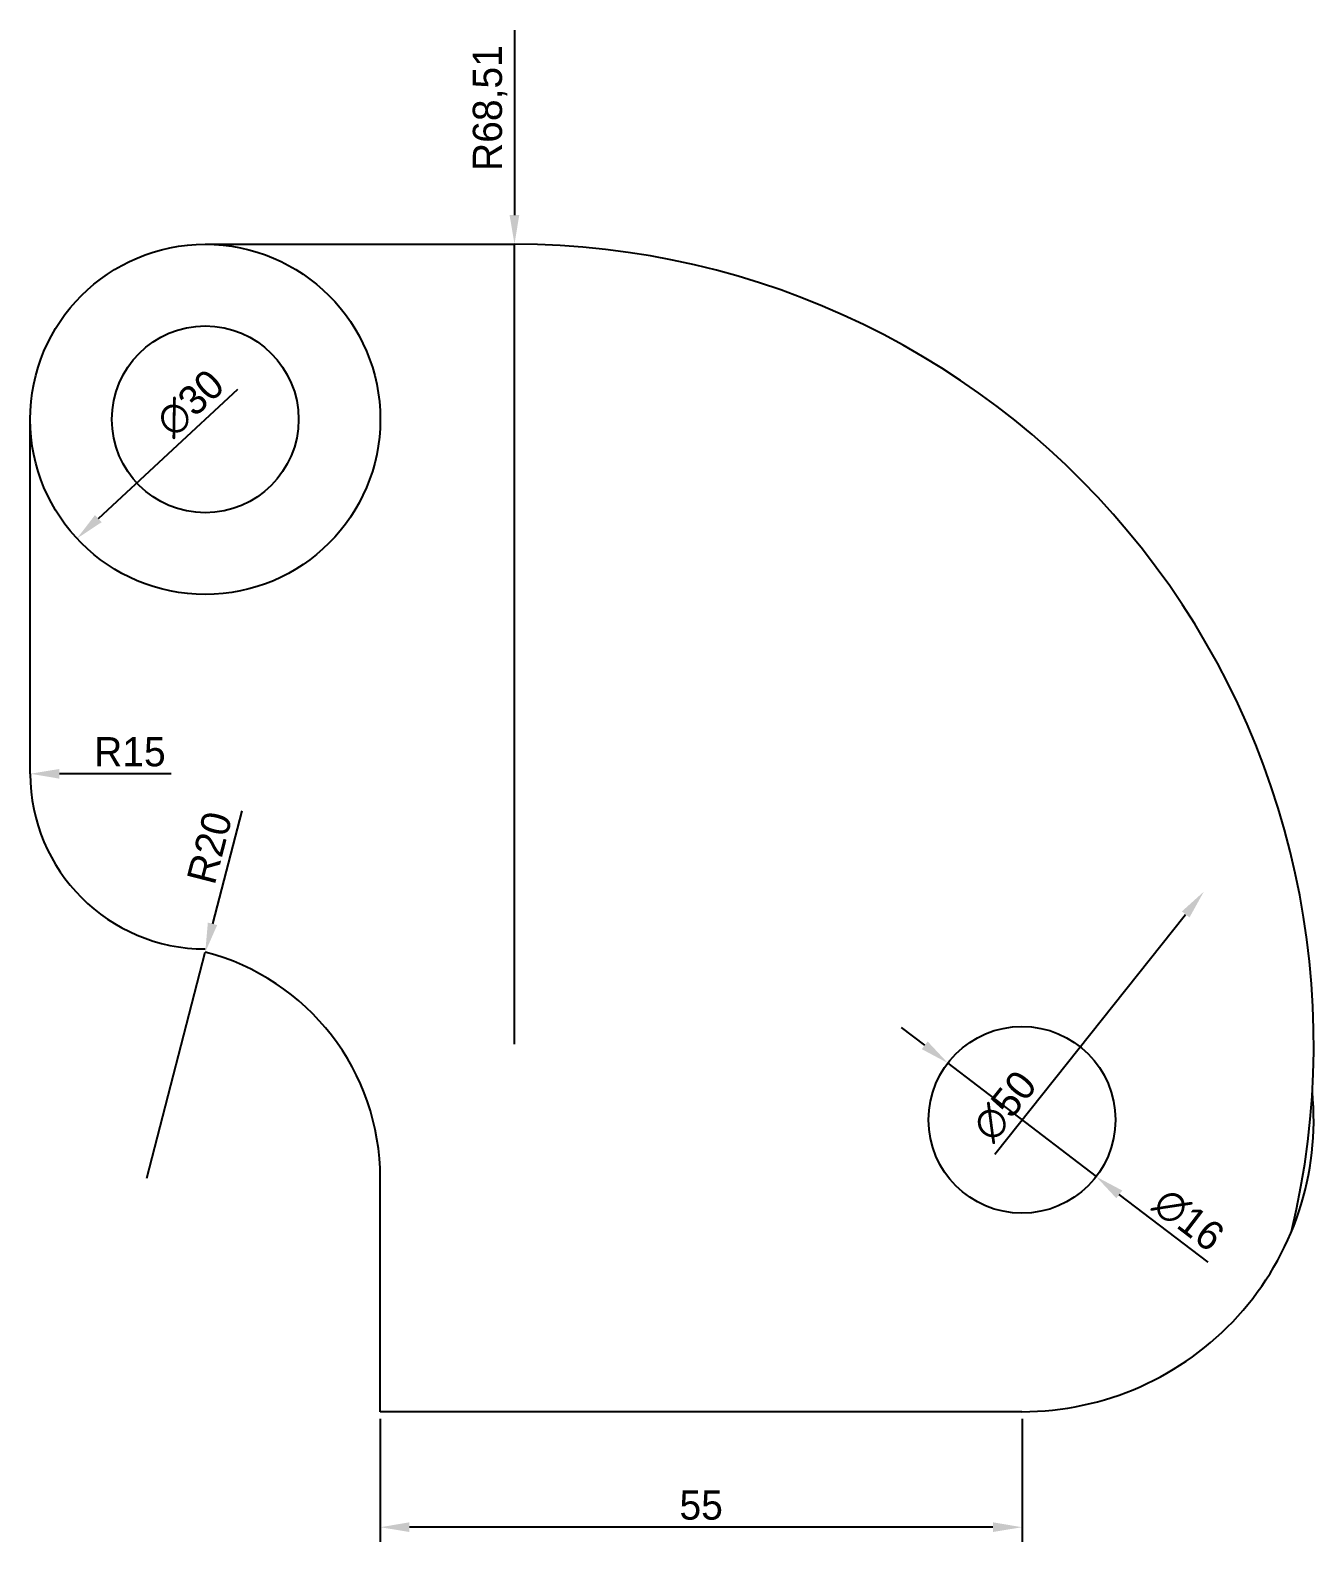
# Model space of a CAD drawing. Header units: millimetres. Extents: x 174 to 1428, y -253 to 269.
# Drawn here: x 1317.6 to 1427.6, y -253.1 to -123.6 of the extents above; entities that cross this region are included whole.
import ezdxf

# ---------------------------------------------------------------- set-up
doc = ezdxf.new("R2010")
doc.units = ezdxf.units.MM
doc.dimstyles.new('ISO-25', dxfattribs={"dimtxt": 2.5, "dimasz": 2.5, "dimexe": 1.25, "dimexo": 0.625, "dimtad": 1, "dimtxsty": 'Standard', "dimcen": 2.5, "dimadec": 0, "dimazin": 0, "dimtfac": 1, "dimtmove": 0, "dimatfit": 3, "dimfxl": 1, "dimarcsym": 0})

# ---------------------------------------------------------------- blocks, each defined once
blk = doc.blocks.new('*D20')
at = {"color": 0, "lineweight": -2, "transparency": 16777216}
for p, q in [((1359.11, -123.61), (1359.11, -139.44)), ((1359.11, -210.45), (1359.11, -141.94))]:
    blk.add_line(p, q, dxfattribs=at)
at = {"color": 0, "transparency": 16777216}
blk.add_solid([(1358.69, -139.44), (1359.52, -139.44), (1359.11, -141.94)], dxfattribs=at)
at = {"layer": 'Defpoints', "color": 0, "transparency": 16777216}
for p in [(1359.11, -141.94), (1359.11, -210.45)]:
    blk.add_point(p, dxfattribs=at)
at = {"color": 0, "transparency": 16777216, "insert": (1357.02, -130.28), "char_height": 2.5, "attachment_point": 5, "rotation": 90}
blk.add_mtext('R68,51', dxfattribs=at)
blk = doc.blocks.new('*D21')
at = {"color": 0, "lineweight": -2, "transparency": 16777216}
blk.add_line((1400.27, -219.88), (1416.63, -199.35), dxfattribs=at)
at = {"color": 0, "transparency": 16777216}
blk.add_solid([(1416.31, -199.09), (1416.96, -199.61), (1418.19, -197.4)], dxfattribs=at)
at = {"layer": 'Defpoints', "color": 0, "transparency": 16777216}
for p in [(1418.19, -197.4), (1387.02, -236.49)]:
    blk.add_point(p, dxfattribs=at)
at = {"color": 0, "transparency": 16777216, "insert": (1401.14, -215.77), "char_height": 2.5, "attachment_point": 5, "rotation": 51.4286}
blk.add_mtext('∅50', dxfattribs=at)
blk = doc.blocks.new('*D22')
at = {"color": 0, "lineweight": -2, "transparency": 16777216}
for p, q in [((1394.27, -210.56), (1392.29, -209.04)), ((1396.25, -212.08), (1408.96, -221.81)), ((1418.55, -229.15), (1410.94, -223.33))]:
    blk.add_line(p, q, dxfattribs=at)
at = {"color": 0, "transparency": 16777216}
for points in [[(1394.52, -210.23), (1394.02, -210.89), (1396.25, -212.08)], [(1411.2, -223), (1410.69, -223.66), (1408.96, -221.81)]]:
    blk.add_solid(points, dxfattribs=at)
at = {"layer": 'Defpoints', "color": 0, "transparency": 16777216}
for p in [(1396.25, -212.08), (1408.96, -221.81)]:
    blk.add_point(p, dxfattribs=at)
at = {"color": 0, "transparency": 16777216, "insert": (1416.88, -225.51), "char_height": 2.5, "attachment_point": 5, "rotation": 322.5536}
blk.add_mtext('∅16', dxfattribs=at)
blk = doc.blocks.new('*D23')
at = {"color": 0, "lineweight": -2, "transparency": 16777216}
for p, q in [((1335.73, -190.48), (1333.23, -200.16)), ((1327.61, -221.94), (1332.61, -202.58))]:
    blk.add_line(p, q, dxfattribs=at)
at = {"color": 0, "transparency": 16777216}
blk.add_solid([(1332.83, -200.05), (1333.63, -200.26), (1332.61, -202.58)], dxfattribs=at)
at = {"layer": 'Defpoints', "color": 0, "transparency": 16777216}
for p in [(1332.61, -202.58), (1327.61, -221.94)]:
    blk.add_point(p, dxfattribs=at)
at = {"color": 0, "transparency": 16777216, "insert": (1332.98, -193.64), "char_height": 2.5, "attachment_point": 5, "rotation": 75.5225}
blk.add_mtext('R20', dxfattribs=at)
blk = doc.blocks.new('*D24')
at = {"color": 0, "lineweight": -2, "transparency": 16777216}
blk.add_line((1329.69, -187.3), (1320.11, -187.3), dxfattribs=at)
at = {"color": 0, "transparency": 16777216}
blk.add_solid([(1320.11, -186.89), (1320.11, -187.72), (1317.61, -187.3)], dxfattribs=at)
at = {"layer": 'Defpoints', "color": 0, "transparency": 16777216}
for p in [(1317.61, -187.3), (1332.61, -187.3)]:
    blk.add_point(p, dxfattribs=at)
at = {"color": 0, "transparency": 16777216, "insert": (1326.15, -185.43), "char_height": 2.5, "attachment_point": 5}
blk.add_mtext('R15', dxfattribs=at)
blk = doc.blocks.new('*D25')
at = {"color": 0, "lineweight": -2, "transparency": 16777216}
for p, q in [((1347.61, -242.57), (1347.61, -253.09)), ((1402.61, -242.57), (1402.61, -253.09)), ((1400.11, -251.84), (1350.11, -251.84))]:
    blk.add_line(p, q, dxfattribs=at)
at = {"color": 0, "transparency": 16777216}
for points in [[(1350.11, -251.42), (1350.11, -252.25), (1347.61, -251.84)], [(1400.11, -251.42), (1400.11, -252.25), (1402.61, -251.84)]]:
    blk.add_solid(points, dxfattribs=at)
at = {"layer": 'Defpoints', "color": 0, "transparency": 16777216}
for p in [(1347.61, -241.94), (1402.61, -241.94), (1347.61, -251.84)]:
    blk.add_point(p, dxfattribs=at)
at = {"color": 0, "transparency": 16777216, "insert": (1375.11, -249.96), "char_height": 2.5, "attachment_point": 5}
blk.add_mtext('55', dxfattribs=at)
blk = doc.blocks.new('*D26')
at = {"color": 0, "lineweight": -2, "transparency": 16777216}
blk.add_line((1335.36, -154.39), (1323.44, -165.45), dxfattribs=at)
at = {"color": 0, "transparency": 16777216}
blk.add_solid([(1323.16, -165.14), (1323.73, -165.75), (1321.61, -167.15)], dxfattribs=at)
at = {"layer": 'Defpoints', "color": 0, "transparency": 16777216}
for p in [(1343.6, -146.74), (1321.61, -167.15)]:
    blk.add_point(p, dxfattribs=at)
at = {"color": 0, "transparency": 16777216, "insert": (1331.33, -155.57), "char_height": 2.5, "attachment_point": 5, "rotation": 42.8571}
blk.add_mtext('∅30', dxfattribs=at)

msp = doc.modelspace()

# ---------------------------------------------------------------- linework, layer by layer
for p, q in [((1332.606, -141.944), (1344.106, -141.944)), ((1332.606, -141.944), (1359.106, -141.944)), ((1317.606, -187.303), (1317.606, -156.909)), ((1317.606, -156.909), (1317.606, -156.909)), ((1402.606, -216.944), (1402.606, -216.944)), ((1347.606, -241.944), (1347.606, -221.944)), ((1402.606, -241.944), (1347.606, -241.944))]:
    msp.add_line(p, q)
for centre, radius in [((1332.606, -156.944), 15), ((1332.606, -156.944), 8), ((1402.606, -216.944), 8)]:
    msp.add_circle(centre, radius)
for centre, radius, start, end in [((1359.106, -210.451), 68.507, 346.44951, 90), ((1332.606, -187.303), 15, 180, 270), ((1327.606, -221.944), 20, 0, 75.52249), ((1402.606, -216.944), 25, 270, 5.50143)]:
    msp.add_arc(centre, radius, start, end)

# ---------------------------------------------------------------- dimensions: what is measured, and where the dimension line sits
for center, mpoint, picture, middle in [((1359.106, -210.451), (1359.106, -141.944), '*D20', (1357.023, -130.277)), ((1327.606, -221.944), (1332.606, -202.579), '*D23', (1332.978, -193.638))]:
    dim = msp.add_radius_dim(center=center, mpoint=mpoint, dimstyle='ISO-25')
    dim.commit()
    dim.dimension.update_dxf_attribs({"geometry": picture, "text_midpoint": middle})
for p1, p2, picture, middle in [((1343.602, -146.741), (1321.61, -167.147), '*D26', (1332.606, -156.944)), ((1387.019, -236.49), (1418.193, -197.398), '*D21', (1402.606, -216.944)), ((1396.255, -212.08), (1408.958, -221.808), '*D22', (1415.739, -227.002))]:
    dim = msp.add_diameter_dim_2p(p1=p1, p2=p2, dimstyle='ISO-25')
    dim.commit()
    dim.dimension.update_dxf_attribs({"geometry": picture, "text_midpoint": middle, "dimtype": 163})
dim = msp.add_radius_dim(center=(1332.606, -187.303), mpoint=(1317.606, -187.303), dimstyle='ISO-25')
dim.commit()
dim.dimension.update_dxf_attribs({"geometry": '*D24', "text_midpoint": (1326.148, -187.303), "dimtype": 164})
dim = msp.add_linear_dim(base=(1347.606, -251.837), p1=(1402.606, -241.944), p2=(1347.606, -241.944), dimstyle='ISO-25')
dim.commit()
dim.dimension.update_dxf_attribs({"geometry": '*D25', "text_midpoint": (1375.106, -249.962)})

doc.saveas('drawing.dxf')
